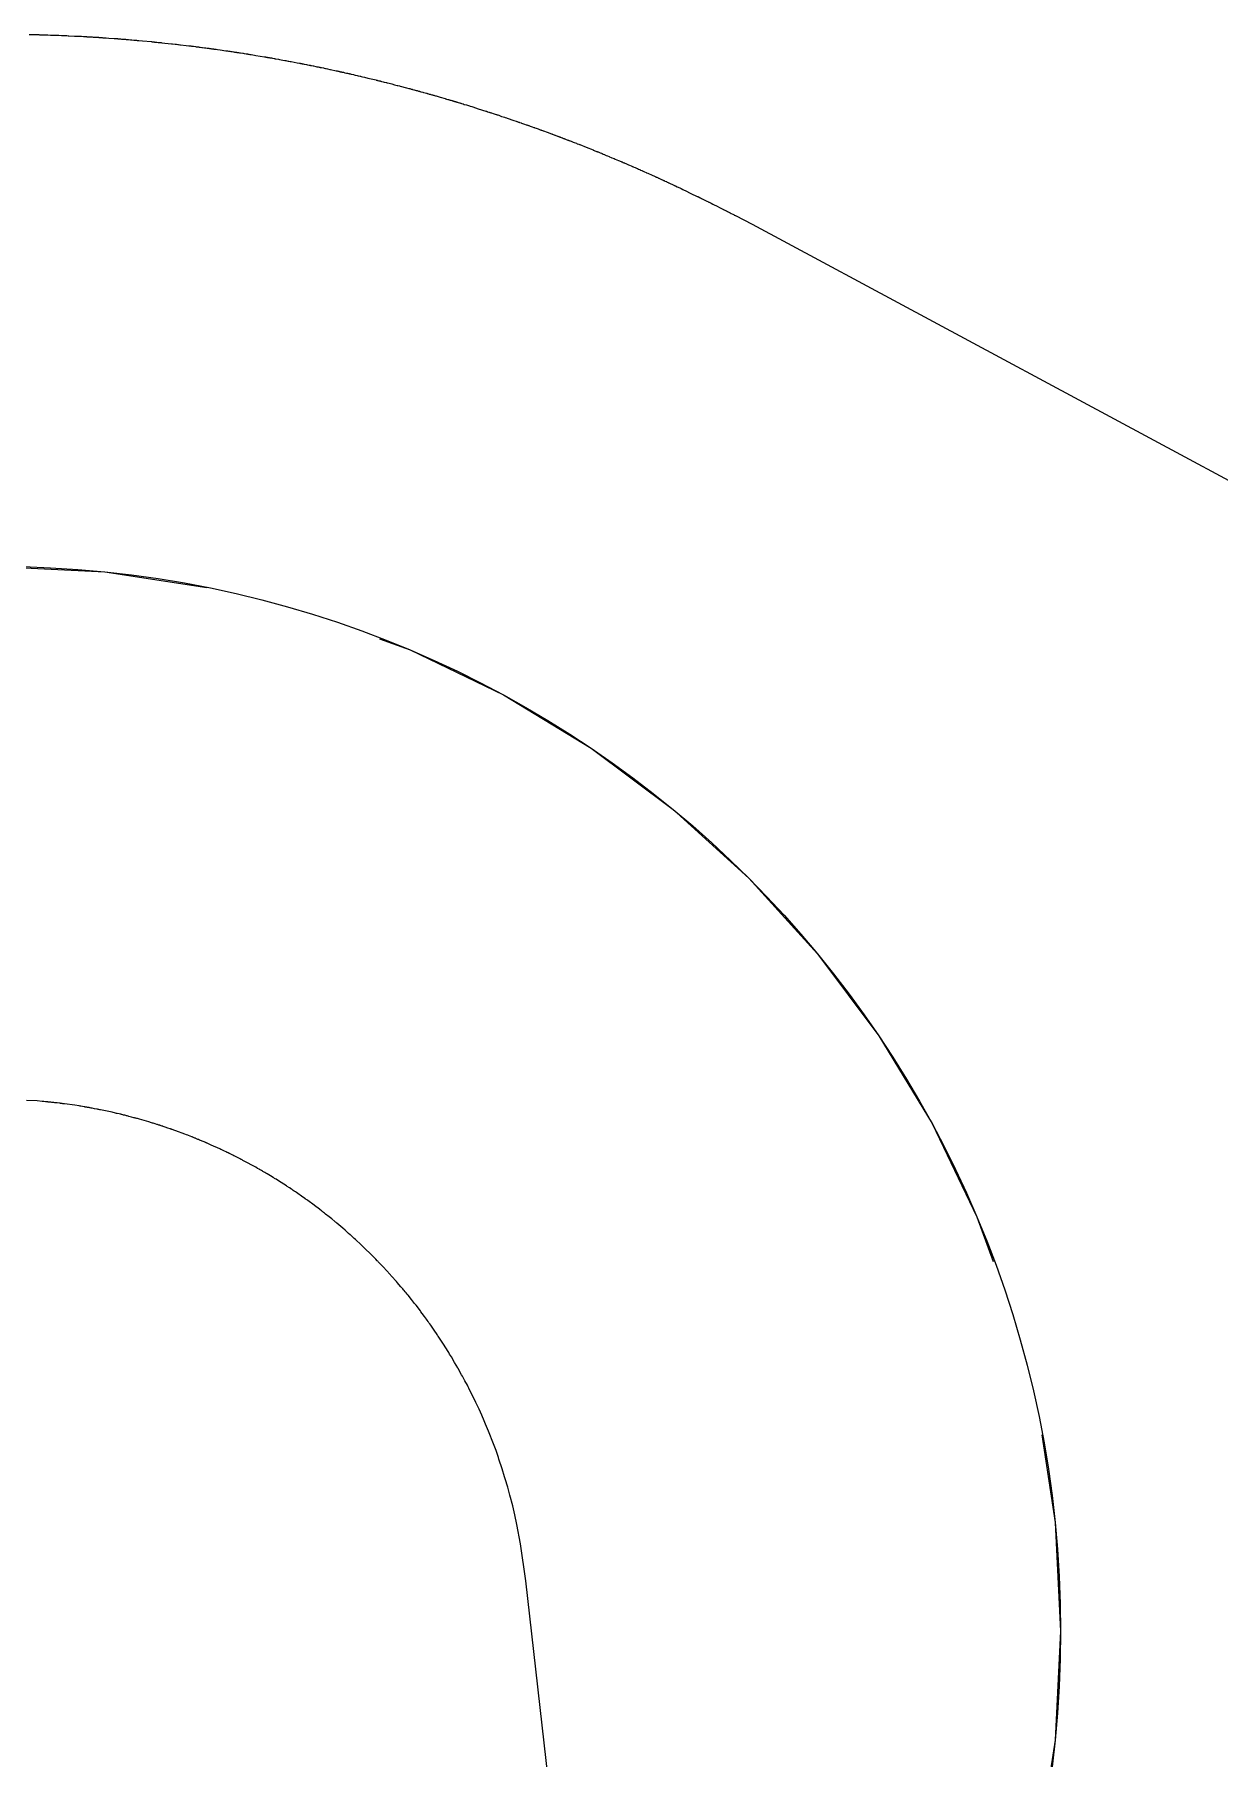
# Model space of a CAD drawing. Header units: millimetres. Extents: x -349 to 349, y -870 to 349.
# Drawn here: x 169.871 to 171.54, y -703.559 to -701.131 of the extents above; entities that cross this region are included whole.
import ezdxf

# ---------------------------------------------------------------- set-up
doc = ezdxf.new("R2010")
doc.units = ezdxf.units.MM
doc.linetypes.add('DASHED', pattern=[1.524, 1.27, -0.254])
doc.layers.add('LINK_F1_U3_CHANNEL_EXPANSION', color=3, linetype='Continuous')
doc.layers.add('LINK_F1_U3_HOLES', color=8, linetype='Continuous')

msp = doc.modelspace()

# ---------------------------------------------------------------- linework, layer by layer
at = {"layer": 'LINK_F1_U3_CHANNEL_EXPANSION'}
for points in [[(169.863, -701.1307), (169.8752, -701.1309), (169.8753, -701.1309), (169.8755, -701.1309), (169.8759, -701.1309), (169.8766, -701.1309), (169.8766, -701.1309), (169.8768, -701.1309), (169.8775, -701.131), (169.8788, -701.131), (169.8793, -701.131), (169.8803, -701.131), (169.8806, -701.131), (169.8813, -701.1311), (169.8822, -701.1311), (169.8841, -701.1311), (169.8854, -701.1312), (169.888, -701.1313), (169.8884, -701.1313), (169.8893, -701.1313), (169.8933, -701.1315), (169.9023, -701.1318), (169.9049, -701.1319), (169.9085, -701.132), (169.9121, -701.1322), (169.9138, -701.1322), (169.9156, -701.1323), (169.9164, -701.1323), (169.9183, -701.1324), (169.9192, -701.1325), (169.9271, -701.1329), (169.9304, -701.133), (169.9309, -701.133), (169.9312, -701.133), (169.9314, -701.1331), (169.9316, -701.1331), (169.9331, -701.1332), (169.9339, -701.1332), (169.9346, -701.1332), (169.9349, -701.1332), (169.9363, -701.1333), (169.937, -701.1333), (169.9395, -701.1335), (169.9406, -701.1335), (169.9427, -701.1337), (169.9437, -701.1337), (169.9443, -701.1338), (169.9446, -701.1338), (169.9456, -701.1338), (169.9461, -701.1339), (169.9479, -701.134), (169.9488, -701.134), (169.9517, -701.1342), (169.9531, -701.1343), (169.9534, -701.1343), (169.9535, -701.1343), (169.9562, -701.1345), (169.9574, -701.1345), (169.9587, -701.1346), (169.9608, -701.1347), (169.9613, -701.1348), (169.9614, -701.1348), (169.9633, -701.1349), (169.9634, -701.1349), (169.9643, -701.135), (169.9648, -701.135), (169.9662, -701.1351), (169.967, -701.1352), (169.9688, -701.1353), (169.9697, -701.1354), (169.9716, -701.1355), (169.9752, -701.1358), (169.983, -701.1363), (169.9833, -701.1363), (169.9838, -701.1364), (169.9839, -701.1364), (169.9842, -701.1364), (169.985, -701.1365), (169.9865, -701.1366), (169.9869, -701.1366), (169.9876, -701.1366), (169.9882, -701.1367), (169.9884, -701.1367), (169.9886, -701.1367), (169.9897, -701.1368), (169.9907, -701.1369), (169.9913, -701.1369), (169.9919, -701.137), (169.9934, -701.1371), (169.9944, -701.1372), (169.995, -701.1372), (169.9953, -701.1373), (169.9955, -701.1373), (169.9965, -701.1373), (169.9968, -701.1374), (169.9974, -701.1374), (169.9979, -701.1375), (169.9989, -701.1375), (169.9998, -701.1376), (170.0017, -701.1378), (170.0031, -701.1379), (170.006, -701.1381), (170.0062, -701.1381), (170.0065, -701.1382), (170.0078, -701.1383), (170.0104, -701.1385), (170.0116, -701.1386), (170.0118, -701.1387), (170.0144, -701.1389), (170.0154, -701.139), (170.0174, -701.1391), (170.0227, -701.1397), (170.0355, -701.1408), (170.0356, -701.1408), (170.0358, -701.1409), (170.0362, -701.1409), (170.0369, -701.141), (170.037, -701.141), (170.0372, -701.141), (170.0379, -701.1411), (170.0393, -701.1412), (170.0398, -701.1413), (170.0408, -701.1414), (170.0412, -701.1414), (170.0419, -701.1415), (170.0428, -701.1416), (170.0448, -701.1418), (170.0461, -701.1419), (170.0488, -701.1422), (170.0493, -701.1422), (170.0502, -701.1423), (170.0544, -701.1429), (170.0638, -701.1438), (170.064, -701.1438), (170.0651, -701.1439), (170.0689, -701.1444), (170.0707, -701.1445), (170.0725, -701.1448), (170.0733, -701.1448), (170.0753, -701.1451), (170.0762, -701.1452), (170.0845, -701.1462), (170.088, -701.1466), (170.0885, -701.1466), (170.0887, -701.1467), (170.089, -701.1467), (170.0891, -701.1467), (170.0908, -701.1469), (170.0916, -701.147), (170.0923, -701.1471), (170.0926, -701.1472), (170.0941, -701.1474), (170.0948, -701.1474), (170.0974, -701.1478), (170.0986, -701.1479), (170.1008, -701.1482), (170.1018, -701.1483), (170.1024, -701.1484), (170.1027, -701.1484), (170.1038, -701.1486), (170.1042, -701.1486), (170.1062, -701.1489), (170.1071, -701.149), (170.1101, -701.1494), (170.1115, -701.1496), (170.1119, -701.1496), (170.112, -701.1496), (170.1141, -701.1499), (170.1159, -701.1502), (170.1161, -701.1502), (170.1162, -701.1502), (170.117, -701.1503), (170.1187, -701.1506), (170.1189, -701.1506), (170.1202, -701.1507), (170.121, -701.1509), (170.1227, -701.1511), (170.1232, -701.1511), (170.1232, -701.1512), (170.1239, -701.1513), (170.1254, -701.1514), (170.1264, -701.1516), (170.1283, -701.1519), (170.132, -701.1525), (170.1402, -701.1536), (170.1405, -701.1536), (170.141, -701.1537), (170.1411, -701.1537), (170.1414, -701.1537), (170.1418, -701.1538), (170.1418, -701.1538), (170.142, -701.1538), (170.1421, -701.1538), (170.1426, -701.1539), (170.1439, -701.1541), (170.1442, -701.1542), (170.1449, -701.1543), (170.1455, -701.1543), (170.1456, -701.1544), (170.146, -701.1544), (170.1471, -701.1546), (170.1479, -701.1547), (170.148, -701.1547), (170.1483, -701.1548), (170.1492, -701.1549), (170.151, -701.1552), (170.1514, -701.1552), (170.1523, -701.1554), (170.1542, -701.1556), (170.1545, -701.1557), (170.1552, -701.1558), (170.1557, -701.1559), (170.1557, -701.1559), (170.1567, -701.156), (170.1573, -701.1561), (170.1578, -701.1562), (170.1596, -701.1565), (170.161, -701.1567), (170.1641, -701.1572), (170.1642, -701.1572), (170.1646, -701.1572), (170.1659, -701.1575), (170.1687, -701.1579), (170.17, -701.1581), (170.1708, -701.1582), (170.1714, -701.1583), (170.1728, -701.1586), (170.1738, -701.1587), (170.1759, -701.159), (170.1804, -701.1599), (170.1823, -701.1602), (170.1947, -701.1622), (170.1948, -701.1622), (170.195, -701.1622), (170.1954, -701.1623), (170.1961, -701.1624), (170.1962, -701.1624), (170.1964, -701.1625), (170.1971, -701.1626), (170.1986, -701.1628), (170.1991, -701.163), (170.2002, -701.1631), (170.2006, -701.1632), (170.2013, -701.1633), (170.2023, -701.1635), (170.2043, -701.1638), (170.2057, -701.1641), (170.2085, -701.1646), (170.209, -701.1647), (170.2099, -701.1648), (170.2142, -701.1657), (170.2159, -701.166), (170.2205, -701.1667), (170.2231, -701.1672), (170.224, -701.1674), (170.2247, -701.1675), (170.2262, -701.1678), (170.2281, -701.1682), (170.229, -701.1683), (170.231, -701.1687), (170.232, -701.1689), (170.2405, -701.1706), (170.2441, -701.1712), (170.2447, -701.1713), (170.2449, -701.1713), (170.2452, -701.1714), (170.2454, -701.1714), (170.2471, -701.1718), (170.2479, -701.1719), (170.2486, -701.1721), (170.249, -701.1721), (170.2505, -701.1724), (170.2512, -701.1726), (170.2539, -701.1731), (170.2552, -701.1733), (170.2574, -701.1738), (170.2584, -701.174), (170.2591, -701.1741), (170.2594, -701.1742), (170.2605, -701.1744), (170.261, -701.1745), (170.263, -701.1749), (170.2639, -701.1751), (170.2671, -701.1758), (170.2685, -701.1761), (170.2689, -701.1761), (170.269, -701.1762), (170.2701, -701.1764), (170.2719, -701.1767), (170.2727, -701.1769), (170.2732, -701.177), (170.2751, -701.1774), (170.2777, -701.1779), (170.2786, -701.1782), (170.2805, -701.1785), (170.2811, -701.1787), (170.2817, -701.1788), (170.2835, -701.1792), (170.2867, -701.1799), (170.2877, -701.1802), (170.2958, -701.1818), (170.296, -701.1819), (170.2966, -701.182), (170.2967, -701.182), (170.297, -701.1821), (170.2978, -701.1823), (170.2995, -701.1826), (170.2999, -701.1827), (170.3007, -701.1829), (170.3012, -701.183), (170.3013, -701.183), (170.3014, -701.1831), (170.3015, -701.1831), (170.3018, -701.1832), (170.3029, -701.1834), (170.3035, -701.1835), (170.3037, -701.1836), (170.3049, -701.1838), (170.3054, -701.1839), (170.3058, -701.184), (170.3069, -701.1843), (170.308, -701.1845), (170.3102, -701.185), (170.3105, -701.1851), (170.3112, -701.1852), (170.3117, -701.1854), (170.3128, -701.1856), (170.3135, -701.1858), (170.3139, -701.1859), (170.3144, -701.186), (170.3157, -701.1863), (170.3169, -701.1866), (170.3174, -701.1867), (170.3204, -701.1873), (170.3206, -701.1874), (170.3209, -701.1875), (170.3223, -701.1878), (170.3251, -701.1884), (170.3265, -701.1888), (170.3294, -701.1894), (170.3298, -701.1895), (170.3307, -701.1898), (170.3326, -701.1902), (170.3357, -701.191), (170.3404, -701.1921), (170.3519, -701.1948), (170.352, -701.1949), (170.3522, -701.1949), (170.3526, -701.195), (170.3534, -701.1952), (170.3535, -701.1952), (170.3537, -701.1953), (170.3544, -701.1955), (170.3559, -701.1958), (170.3565, -701.196), (170.3576, -701.1962), (170.358, -701.1963), (170.3587, -701.1965), (170.3597, -701.1968), (170.3618, -701.1973), (170.3633, -701.1977), (170.3662, -701.1984), (170.3666, -701.1985), (170.3676, -701.1987), (170.3703, -701.1995), (170.3739, -701.2003), (170.378, -701.2014), (170.3798, -701.2019), (170.3817, -701.2024), (170.3827, -701.2026), (170.3847, -701.2032), (170.3857, -701.2034), (170.3945, -701.2058), (170.3982, -701.2067), (170.3988, -701.2069), (170.399, -701.2069), (170.3993, -701.207), (170.3995, -701.207), (170.4012, -701.2075), (170.402, -701.2077), (170.4028, -701.2079), (170.4032, -701.208), (170.4048, -701.2085), (170.4055, -701.2087), (170.4082, -701.2094), (170.4095, -701.2098), (170.4118, -701.2104), (170.4129, -701.2107), (170.4136, -701.2109), (170.4139, -701.211), (170.415, -701.2113), (170.4155, -701.2114), (170.4175, -701.212), (170.4185, -701.2122), (170.4211, -701.213), (170.4228, -701.2134), (170.4233, -701.2136), (170.4235, -701.2136), (170.4238, -701.2137), (170.4238, -701.2137), (170.4238, -701.2137), (170.4245, -701.2139), (170.4259, -701.2143), (170.4267, -701.2146), (170.4281, -701.2149), (170.4289, -701.2152), (170.4304, -701.2156), (170.4314, -701.2159), (170.4322, -701.2161), (170.4324, -701.2161), (170.4325, -701.2162), (170.4333, -701.2164), (170.4343, -701.2167), (170.4355, -701.217), (170.4356, -701.2171), (170.4357, -701.2171), (170.4364, -701.2173), (170.4379, -701.2177), (170.4419, -701.2189), (170.449, -701.2209), (170.4492, -701.221), (170.4498, -701.2212), (170.4499, -701.2212), (170.4502, -701.2213), (170.4511, -701.2216), (170.4528, -701.2221), (170.4532, -701.2222), (170.454, -701.2224), (170.4548, -701.2227), (170.4551, -701.2227), (170.4553, -701.2228), (170.4555, -701.2229), (170.4563, -701.2231), (170.4567, -701.2232), (170.4568, -701.2233), (170.457, -701.2233), (170.4571, -701.2233), (170.4584, -701.2237), (170.4591, -701.2239), (170.4594, -701.224), (170.4595, -701.2241), (170.4604, -701.2243), (170.4609, -701.2245), (170.4611, -701.2245), (170.4618, -701.2248), (170.4622, -701.2249), (170.4626, -701.225), (170.4637, -701.2253), (170.4641, -701.2254), (170.4648, -701.2256), (170.4652, -701.2258), (170.4654, -701.2258), (170.4655, -701.2259), (170.4664, -701.2261), (170.4674, -701.2264), (170.4694, -701.227), (170.4698, -701.2272), (170.4707, -701.2274), (170.4712, -701.2276), (170.4723, -701.2279), (170.4742, -701.2285), (170.4744, -701.2285), (170.4747, -701.2286), (170.4761, -701.2291), (170.479, -701.23), (170.4805, -701.2305), (170.4834, -701.2313), (170.4845, -701.2317), (170.4866, -701.2323), (170.488, -701.2328), (170.4958, -701.2353), (170.5065, -701.2386), (170.5066, -701.2387), (170.5068, -701.2387), (170.5072, -701.2389), (170.508, -701.2391), (170.5081, -701.2391), (170.5082, -701.2392), (170.509, -701.2395), (170.5105, -701.2399), (170.5111, -701.2401), (170.5122, -701.2405), (170.5126, -701.2406), (170.5134, -701.2409), (170.5144, -701.2412), (170.5166, -701.2419), (170.518, -701.2424), (170.521, -701.2434), (170.5215, -701.2435), (170.5225, -701.2439), (170.5232, -701.2441), (170.5246, -701.2445), (170.5287, -701.246), (170.5307, -701.2466), (170.5326, -701.2472), (170.5335, -701.2475), (170.5357, -701.2483), (170.5367, -701.2486), (170.5457, -701.2517), (170.5494, -701.2529), (170.55, -701.2531), (170.5503, -701.2532), (170.5505, -701.2533), (170.5507, -701.2534), (170.5525, -701.254), (170.5533, -701.2543), (170.5541, -701.2546), (170.5545, -701.2547), (170.5561, -701.2553), (170.5568, -701.2555), (170.5596, -701.2565), (170.5609, -701.257), (170.5633, -701.2578), (170.5644, -701.2582), (170.5651, -701.2584), (170.5654, -701.2585), (170.5665, -701.2589), (170.567, -701.2591), (170.5691, -701.2599), (170.5701, -701.2602), (170.5718, -701.2608), (170.5741, -701.2616), (170.5747, -701.2618), (170.5749, -701.2619), (170.5753, -701.262), (170.5754, -701.2621), (170.5775, -701.2629), (170.5802, -701.2638), (170.5811, -701.2642), (170.5831, -701.2649), (170.5838, -701.2651), (170.5843, -701.2653), (170.5849, -701.2655), (170.5863, -701.266), (170.5871, -701.2663), (170.5875, -701.2665), (170.5929, -701.2685), (170.599, -701.2707), (170.5993, -701.2708), (170.5999, -701.271), (170.6, -701.2711), (170.6003, -701.2712), (170.6012, -701.2715), (170.603, -701.2722), (170.6034, -701.2723), (170.6041, -701.2726), (170.6049, -701.2729), (170.6065, -701.2735), (170.6072, -701.2738), (170.6076, -701.2739), (170.6078, -701.274), (170.6079, -701.274), (170.6087, -701.2743), (170.6091, -701.2745), (170.6093, -701.2745), (170.6094, -701.2746), (170.6097, -701.2747), (170.6106, -701.275), (170.6113, -701.2753), (170.6117, -701.2755), (170.6125, -701.2758), (170.6141, -701.2763), (170.6144, -701.2765), (170.6151, -701.2767), (170.6157, -701.277), (170.6168, -701.2774), (170.6174, -701.2776), (170.6178, -701.2778), (170.6185, -701.278), (170.6198, -701.2785), (170.6212, -701.2791), (170.6222, -701.2795), (170.6231, -701.2798), (170.6235, -701.28), (170.6237, -701.28), (170.6239, -701.2801), (170.6247, -701.2804), (170.6249, -701.2805), (170.6252, -701.2806), (170.6266, -701.2812), (170.6296, -701.2823), (170.6311, -701.2829), (170.6341, -701.284), (170.6351, -701.2845), (170.6373, -701.2853), (170.6382, -701.2857), (170.6387, -701.2859), (170.6477, -701.2895), (170.6575, -701.2933), (170.6576, -701.2934), (170.6578, -701.2935), (170.6582, -701.2936), (170.659, -701.2939), (170.6591, -701.294), (170.6593, -701.2941), (170.66, -701.2944), (170.6616, -701.295), (170.6622, -701.2953), (170.6633, -701.2957), (170.6637, -701.2959), (170.6645, -701.2962), (170.6655, -701.2966), (170.6677, -701.2975), (170.6692, -701.2981), (170.6702, -701.2985), (170.6719, -701.2992), (170.6735, -701.2999), (170.6737, -701.2999), (170.6741, -701.3001), (170.6761, -701.301), (170.678, -701.3017), (170.68, -701.3026), (170.6809, -701.3029), (170.6831, -701.3039), (170.6841, -701.3043), (170.6872, -701.3056), (170.6887, -701.3062), (170.691, -701.3072), (170.6932, -701.3082), (170.697, -701.3097), (170.6976, -701.3099), (170.6978, -701.3101), (170.6981, -701.3102), (170.6983, -701.3102), (170.7001, -701.311), (170.7009, -701.3114), (170.7017, -701.3117), (170.7021, -701.3119), (170.7037, -701.3126), (170.7045, -701.3129), (170.7073, -701.3142), (170.7087, -701.3147), (170.711, -701.3158), (170.7121, -701.3162), (170.7128, -701.3165), (170.7132, -701.3167), (170.7143, -701.3172), (170.7148, -701.3174), (170.7169, -701.3183), (170.7179, -701.3187), (170.7187, -701.3191), (170.72, -701.3197), (170.7216, -701.3204), (170.7228, -701.3209), (170.7232, -701.321), (170.7233, -701.3211), (170.7244, -701.3216), (170.7262, -701.3224), (170.7271, -701.3228), (170.7278, -701.3231), (170.7281, -701.3232), (170.7291, -701.3237), (170.7302, -701.3242), (170.7323, -701.3251), (170.733, -701.3254), (170.7345, -701.3261), (170.7355, -701.3265), (170.74, -701.3286), (170.7452, -701.3309), (170.7455, -701.331), (170.7461, -701.3313), (170.7462, -701.3314), (170.7465, -701.3315), (170.7474, -701.3319), (170.7492, -701.3327), (170.7496, -701.3329), (170.7504, -701.3332), (170.7512, -701.3336), (170.7528, -701.3343), (170.7541, -701.335), (170.7553, -701.3355), (170.7558, -701.3357), (170.756, -701.3358), (170.7561, -701.3359), (170.7562, -701.3359), (170.7569, -701.3363), (170.7573, -701.3364), (170.7573, -701.3364), (170.7575, -701.3365), (170.7576, -701.3366), (170.7587, -701.3371), (170.7604, -701.3379), (170.7608, -701.338), (170.7615, -701.3383), (170.7619, -701.3385), (170.7621, -701.3386), (170.7631, -701.3391), (170.764, -701.3396), (170.7642, -701.3396), (170.7662, -701.3406), (170.767, -701.3409), (170.7683, -701.3415), (170.7711, -701.3428), (170.7713, -701.3429), (170.7717, -701.3431), (170.772, -701.3433), (170.7721, -701.3433), (170.7738, -701.3441), (170.7761, -701.3452), (170.7775, -701.3459), (170.7806, -701.3473), (170.7817, -701.3478), (170.7839, -701.3489), (170.7857, -701.3498), (170.7872, -701.3505), (170.7953, -701.3545), (170.8042, -701.3587), (170.8043, -701.3587), (170.8045, -701.3588), (170.8049, -701.359), (170.8057, -701.3594), (170.8058, -701.3595), (170.806, -701.3596), (170.8068, -701.36), (170.8083, -701.3607), (170.8089, -701.361), (170.8101, -701.3616), (170.8105, -701.3618), (170.8112, -701.3621), (170.8123, -701.3627), (170.8141, -701.3636), (170.8149, -701.364), (170.8177, -701.3653), (170.819, -701.366), (170.8195, -701.3663), (170.8205, -701.3667), (170.8211, -701.367), (170.8231, -701.368), (170.8241, -701.3685), (170.8262, -701.3696), (170.8273, -701.3701), (170.8323, -701.3727), (170.8356, -701.3744), (170.8376, -701.3754), (170.8402, -701.3767), (170.8408, -701.377), (170.8411, -701.3771), (170.8414, -701.3773), (170.8415, -701.3773), (170.8433, -701.3783), (170.8442, -701.3787), (170.845, -701.3791), (170.8454, -701.3793), (170.847, -701.3802), (170.8478, -701.3806), (170.8506, -701.3821), (170.8519, -701.3827), (170.8543, -701.384), (170.8554, -701.3845), (170.8561, -701.3849), (170.8565, -701.3851), (170.8576, -701.3857), (170.8581, -701.3859), (170.8817, -701.3981), (184.1842, -708.5505)], [(182.0711, -805.449), (170.5629, -703.3089), (170.5552, -703.2565), (170.5501, -703.2295), (170.5471, -703.216), (170.5443, -703.2033), (170.5403, -703.1883), (170.5373, -703.1769), (170.5339, -703.1653), (170.5329, -703.1621), (170.5296, -703.1511), (170.525, -703.1375), (170.5241, -703.135), (170.5208, -703.1254), (170.5172, -703.1157), (170.5104, -703.0982), (170.506, -703.0879), (170.505, -703.0856), (170.5041, -703.0833), (170.5006, -703.0754), (170.4969, -703.0672), (170.4965, -703.0662), (170.4923, -703.0575), (170.4882, -703.0488), (170.4836, -703.0398), (170.4825, -703.0376), (170.4814, -703.0355), (170.4804, -703.0334), (170.477, -703.027), (170.4734, -703.0203), (170.4723, -703.0185), (170.4675, -703.0099), (170.4668, -703.0086), (170.4625, -703.0012), (170.4579, -702.9934), (170.4567, -702.9914), (170.4554, -702.9894), (170.4543, -702.9874), (170.4532, -702.9857), (170.45, -702.9806), (170.4466, -702.9752), (170.445, -702.9727), (170.4449, -702.9726), (170.4394, -702.9643), (170.4386, -702.963), (170.4379, -702.962), (170.4336, -702.9557), (170.4289, -702.9489), (170.4276, -702.947), (170.4263, -702.9452), (170.425, -702.9434), (170.4238, -702.9418), (170.4228, -702.9403), (170.42, -702.9364), (170.4168, -702.9321), (170.415, -702.9298), (170.4142, -702.9287), (170.4081, -702.9207), (170.4072, -702.9196), (170.4065, -702.9187), (170.4059, -702.918), (170.4017, -702.9126), (170.3969, -702.9066), (170.3955, -702.9049), (170.3941, -702.9032), (170.3927, -702.9016), (170.3914, -702.9), (170.3903, -702.8987), (170.3894, -702.8976), (170.3869, -702.8947), (170.384, -702.8912), (170.3821, -702.8891), (170.3805, -702.8872), (170.3737, -702.8796), (170.3728, -702.8786), (170.372, -702.8777), (170.3714, -702.877), (170.3712, -702.8767), (170.3669, -702.8721), (170.3619, -702.8667), (170.3604, -702.8651), (170.359, -702.8636), (170.3575, -702.8621), (170.3562, -702.8607), (170.355, -702.8595), (170.3541, -702.8585), (170.3535, -702.8579), (170.3513, -702.8556), (170.3484, -702.8526), (170.3465, -702.8507), (170.344, -702.8483), (170.3365, -702.841), (170.3355, -702.84), (170.3347, -702.8393), (170.3343, -702.8389), (170.3341, -702.8386), (170.3338, -702.8384), (170.3294, -702.8342), (170.3242, -702.8294), (170.3227, -702.8279), (170.3211, -702.8265), (170.3197, -702.8252), (170.3183, -702.8239), (170.3171, -702.8228), (170.3161, -702.8219), (170.3156, -702.8215), (170.3154, -702.8213), (170.3132, -702.8194), (170.3102, -702.8167), (170.3082, -702.815), (170.3049, -702.8121), (170.2966, -702.8051), (170.2959, -702.8045), (170.2954, -702.8041), (170.2948, -702.8036), (170.2944, -702.8032), (170.2941, -702.803), (170.2939, -702.8028), (170.2893, -702.7991), (170.284, -702.7948), (170.2824, -702.7935), (170.2808, -702.7922), (170.2793, -702.791), (170.2779, -702.7899), (170.2768, -702.7891), (170.2762, -702.7887), (170.2756, -702.7882), (170.2751, -702.7878), (170.2749, -702.7876), (170.2727, -702.7859), (170.2696, -702.7835), (170.2675, -702.782), (170.2645, -702.7797), (170.2555, -702.7731), (170.2543, -702.7722), (170.2535, -702.7717), (170.2531, -702.7714), (170.2524, -702.7709), (170.252, -702.7706), (170.2517, -702.7704), (170.2515, -702.7702), (170.2468, -702.7669), (170.2414, -702.7631), (170.2397, -702.762), (170.2382, -702.7609), (170.2372, -702.7602), (170.2364, -702.7597), (170.2352, -702.7589), (170.2341, -702.7581), (170.2335, -702.7577), (170.2329, -702.7573), (170.2324, -702.757), (170.2321, -702.7568), (170.2299, -702.7553), (170.2267, -702.7532), (170.2257, -702.7526), (170.2145, -702.7454), (170.211, -702.7432), (170.2097, -702.7424), (170.2089, -702.742), (170.2085, -702.7417), (170.2078, -702.7413), (170.2073, -702.741), (170.2071, -702.7408), (170.2068, -702.7407), (170.2029, -702.7383), (170.1982, -702.7355), (170.1966, -702.7345), (170.195, -702.7336), (170.1934, -702.7326), (170.1924, -702.7321), (170.1917, -702.7316), (170.1904, -702.7309), (170.1893, -702.7303), (170.1887, -702.7299), (170.1881, -702.7296), (170.1875, -702.7293), (170.1873, -702.7291), (170.185, -702.7278), (170.1823, -702.7263), (170.1813, -702.7257), (170.1798, -702.7249), (170.1797, -702.7248), (170.1681, -702.7186), (170.1653, -702.7171), (170.1643, -702.7166), (170.1631, -702.7159), (170.1623, -702.7155), (170.1618, -702.7153), (170.1612, -702.7149), (170.1607, -702.7147), (170.1605, -702.7146), (170.1602, -702.7144), (170.1568, -702.7127), (170.1529, -702.7107), (170.1516, -702.71), (170.1501, -702.7093), (170.1492, -702.7089), (170.1483, -702.7084), (170.147, -702.7077), (170.1462, -702.7074), (170.1458, -702.7071), (170.145, -702.7068), (170.1437, -702.7061), (170.1426, -702.7056), (170.142, -702.7053), (170.1414, -702.705), (170.1409, -702.7048), (170.1407, -702.7046), (170.1384, -702.7035), (170.1357, -702.7023), (170.1347, -702.7018), (170.1332, -702.7011), (170.1318, -702.7004), (170.1197, -702.695), (170.1169, -702.6938), (170.1159, -702.6934), (170.1147, -702.6928), (170.1139, -702.6925), (170.1134, -702.6923), (170.1128, -702.692), (170.1123, -702.6918), (170.1121, -702.6917), (170.1118, -702.6916), (170.1084, -702.6901), (170.1045, -702.6885), (170.1032, -702.6879), (170.1017, -702.6873), (170.1009, -702.687), (170.1, -702.6866), (170.0987, -702.686), (170.0979, -702.6857), (170.0975, -702.6855), (170.0967, -702.6852), (170.0954, -702.6847), (170.0944, -702.6843), (170.0938, -702.6841), (170.0931, -702.6838), (170.0926, -702.6836), (170.0924, -702.6835), (170.0901, -702.6826), (170.0875, -702.6816), (170.0865, -702.6812), (170.085, -702.6806), (170.0823, -702.6796), (170.0697, -702.675), (170.067, -702.674), (170.066, -702.6736), (170.0647, -702.6732), (170.064, -702.6729), (170.0635, -702.6728), (170.0629, -702.6725), (170.0624, -702.6724), (170.0622, -702.6723), (170.0619, -702.6722), (170.0586, -702.671), (170.0547, -702.6697), (170.0534, -702.6693), (170.052, -702.6688), (170.0512, -702.6685), (170.0503, -702.6682), (170.049, -702.6678), (170.0482, -702.6676), (170.0478, -702.6674), (170.047, -702.6672), (170.0458, -702.6668), (170.0447, -702.6664), (170.0441, -702.6662), (170.0435, -702.666), (170.043, -702.6659), (170.0428, -702.6658), (170.0405, -702.6651), (170.0379, -702.6643), (170.0369, -702.664), (170.0354, -702.6635), (170.0317, -702.6624), (170.0184, -702.6586), (170.0157, -702.6578), (170.0148, -702.6576), (170.0135, -702.6572), (170.0128, -702.657), (170.0123, -702.6569), (170.0117, -702.6567), (170.0113, -702.6566), (170.011, -702.6565), (170.0108, -702.6565), (170.0075, -702.6556), (170.0037, -702.6546), (170.0024, -702.6543), (170.001, -702.6539), (170.0002, -702.6537), (169.9994, -702.6535), (169.9981, -702.6531), (169.9973, -702.653), (169.9969, -702.6528), (169.9962, -702.6527), (169.9949, -702.6524), (169.9939, -702.6521), (169.9933, -702.652), (169.9927, -702.6518), (169.9922, -702.6517), (169.992, -702.6516), (169.9898, -702.6511), (169.9873, -702.6505), (169.9863, -702.6503), (169.9848, -702.6499), (169.98, -702.6488), (169.9661, -702.6459), (169.9635, -702.6454), (169.9625, -702.6452), (169.9613, -702.6449), (169.9606, -702.6448), (169.9602, -702.6447), (169.9595, -702.6446), (169.9591, -702.6445), (169.9589, -702.6445), (169.9586, -702.6444), (169.9554, -702.6438), (169.9517, -702.6431), (169.9505, -702.6429), (169.9491, -702.6426), (169.9484, -702.6425), (169.9475, -702.6423), (169.9463, -702.6421), (169.9455, -702.642), (169.9451, -702.6419), (169.9444, -702.6418), (169.9432, -702.6416), (169.9422, -702.6414), (169.9417, -702.6413), (169.9411, -702.6412), (169.9406, -702.6411), (169.9404, -702.6411), (169.9383, -702.6407), (169.9358, -702.6403), (169.9348, -702.6402), (169.9334, -702.6399), (169.9275, -702.639), (169.9129, -702.637), (169.9104, -702.6367), (169.9095, -702.6366), (169.9083, -702.6364), (169.9077, -702.6364), (169.9072, -702.6363), (169.9066, -702.6362), (169.9062, -702.6362), (169.906, -702.6361), (169.9057, -702.6361), (169.9026, -702.6357), (169.8991, -702.6353), (169.8979, -702.6352), (169.8966, -702.6351), (169.8958, -702.635), (169.895, -702.6349), (169.8938, -702.6348), (169.8931, -702.6347), (169.8927, -702.6346), (169.892, -702.6346), (169.8909, -702.6345), (169.8899, -702.6344), (169.8894, -702.6343), (169.8888, -702.6342), (169.8883, -702.6342), (169.8881, -702.6342), (169.8861, -702.634), (169.8837, -702.6338), (169.8828, -702.6337), (169.8814, -702.6335), (169.8745, -702.6329), (169.8593, -702.632)]]:
    msp.add_lwpolyline(points, dxfattribs=at)
at = {"layer": 'LINK_F1_U3_HOLES'}
msp.add_circle((169.8162, -703.3798), 1.5, dxfattribs=at)
at = {"layer": 'LINK_F1_U3_HOLES', "linetype": 'DASHED'}
msp.add_circle((169.8162, -703.3798), 1.5, dxfattribs=at)

doc.saveas('drawing.dxf')
